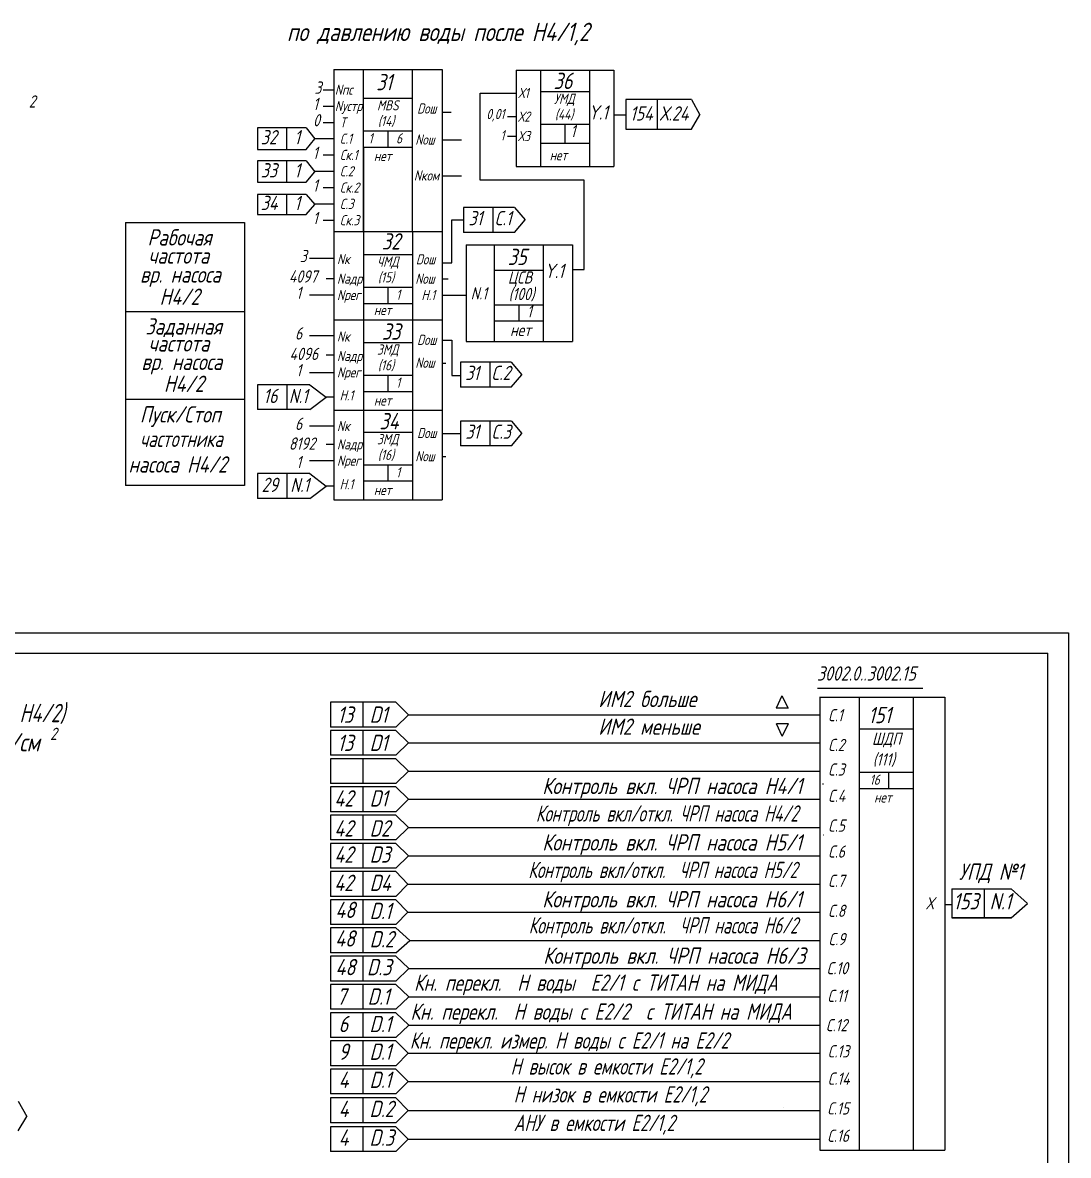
# Model space of a CAD drawing. Header units: millimetres. Extents: x -1319 to 705, y 574 to 3169.
# Drawn here: x 119.1 to 375.6, y 1584.9 to 1862.7 of the extents above; entities that cross this region are included whole.
import ezdxf

# ---------------------------------------------------------------- set-up
doc = ezdxf.new("R2010")
doc.units = ezdxf.units.MM
doc.layers.add('Текст', color=7, linetype='Continuous', lineweight=50)
doc.styles.add('GOST тип А', font='GOST_A.TTF', dxfattribs={"oblique": 15})

msp = doc.modelspace()

# ---------------------------------------------------------------- linework, layer by layer
at = {"color": 7, "lineweight": 30}
for p, q in [((195.45, 1851.28), (221.95, 1851.28)), ((195.45, 1851.28), (195.45, 1811.51)), ((221.95, 1851.28), (221.95, 1811.51)), ((240.1, 1851.1), (264.1, 1851.1)), ((240.1, 1851.1), (264.1, 1851.1)), ((240.1, 1851.1), (240.1, 1827.44)), ((264.1, 1851.1), (264.1, 1827.44)), ((240.1, 1827.44), (264.1, 1827.44)), ((240.1, 1827.44), (264.1, 1827.44)), ((195.45, 1811.51), (221.95, 1811.51)), ((195.45, 1811.51), (221.95, 1811.51)), ((195.45, 1811.51), (221.95, 1811.51)), ((195.45, 1811.51), (195.45, 1789.86)), ((195.45, 1811.51), (221.95, 1811.51)), ((195.45, 1811.51), (221.95, 1811.51)), ((221.95, 1811.51), (221.95, 1789.86)), ((227.87, 1808.26), (253.92, 1808.26)), ((227.87, 1808.26), (227.87, 1784.5)), ((253.92, 1808.26), (253.92, 1784.5)), ((195.45, 1789.86), (221.95, 1789.86)), ((195.45, 1789.86), (221.95, 1789.86)), ((195.45, 1789.86), (195.45, 1767.65)), ((221.95, 1789.86), (221.95, 1767.65)), ((227.87, 1784.5), (253.92, 1784.5)), ((195.45, 1767.65), (221.95, 1767.65)), ((195.45, 1767.65), (221.95, 1767.65)), ((195.45, 1767.65), (195.45, 1745.68)), ((221.95, 1767.65), (221.95, 1745.68)), ((195.45, 1745.68), (221.95, 1745.68)), ((314.57, 1697.31), (345.25, 1697.31)), ((314.62, 1697.35), (314.62, 1586.14)), ((345.25, 1697.31), (345.25, 1641.72)), ((345.25, 1641.72), (345.25, 1586.14)), ((314.62, 1586.14), (345.25, 1586.14))]:
    msp.add_line(p, q, dxfattribs=at)
at = {"color": 7}
for p, q in [((202.69, 1811.51), (202.69, 1851.28)), ((214.69, 1811.51), (214.69, 1851.28)), ((246.1, 1851.1), (246.1, 1827.44)), ((258.1, 1851.1), (258.1, 1827.44)), ((195.45, 1846.2), (192.77, 1846.2)), ((231.33, 1845.41), (240.16, 1845.41)), ((231.33, 1824.07), (231.33, 1845.41)), ((246.1, 1845.81), (258.1, 1845.81)), ((195.45, 1842.2), (192.77, 1842.2)), ((202.69, 1844.2), (214.69, 1844.2)), ((283.11, 1843.85), (267.06, 1843.85)), ((267.06, 1843.85), (267.06, 1836.62)), ((274.76, 1843.85), (274.76, 1836.62)), ((283.11, 1843.85), (285.23, 1840.09)), ((221.95, 1840.8), (224.17, 1840.8)), ((238.05, 1839.7), (240.16, 1839.7)), ((264.1, 1840.15), (266.88, 1840.15)), ((283.11, 1836.62), (285.23, 1840.09)), ((188.64, 1836.93), (176.69, 1836.93)), ((176.69, 1836.93), (176.69, 1831.59)), ((183.83, 1836.93), (183.83, 1831.59)), ((183.83, 1836.93), (183.83, 1831.59)), ((188.64, 1836.93), (190.76, 1834.26)), ((195.45, 1838.2), (192.77, 1838.2)), ((246.1, 1837.81), (258.1, 1837.81)), ((252.1, 1837.81), (252.1, 1833.14)), ((267.06, 1836.62), (283.11, 1836.62)), ((188.64, 1831.59), (190.76, 1834.26)), ((195.45, 1834.2), (190.69, 1834.2)), ((202.69, 1836.2), (214.69, 1836.2)), ((208.69, 1836.2), (208.69, 1832.2)), ((221.95, 1833.98), (226.69, 1833.98)), ((238.05, 1834.88), (240.16, 1834.88)), ((176.69, 1831.59), (188.64, 1831.59)), ((202.69, 1832.2), (214.69, 1832.2)), ((202.69, 1832.2), (202.69, 1811.51)), ((246.1, 1833.14), (258.1, 1833.14)), ((188.64, 1828.8), (176.69, 1828.8)), ((176.69, 1828.8), (176.69, 1823.63)), ((183.83, 1828.8), (183.83, 1823.63)), ((183.83, 1828.8), (183.83, 1823.63)), ((188.64, 1828.8), (190.76, 1826.14)), ((195.45, 1830.2), (192.77, 1830.2)), ((188.64, 1823.63), (190.76, 1826.14)), ((195.45, 1826.2), (190.69, 1826.2)), ((176.69, 1823.63), (188.64, 1823.63)), ((221.95, 1825.16), (226.69, 1825.16)), ((256.81, 1824.07), (231.33, 1824.07)), ((256.81, 1802.22), (256.81, 1824.07)), ((188.64, 1820.57), (176.69, 1820.57)), ((176.69, 1820.57), (176.69, 1815.71)), ((183.83, 1820.57), (183.83, 1815.71)), ((183.83, 1820.57), (183.83, 1815.71)), ((188.64, 1820.57), (190.76, 1818.14)), ((195.45, 1822.2), (192.77, 1822.2)), ((188.64, 1815.71), (190.76, 1818.14)), ((195.45, 1818.2), (190.69, 1818.2)), ((239.73, 1817.39), (227.24, 1817.39)), ((239.73, 1817.39), (227.24, 1817.39)), ((227.24, 1817.39), (227.24, 1811.3)), ((234.44, 1817.39), (234.44, 1811.3)), ((239.73, 1817.39), (242.33, 1814.34)), ((176.69, 1815.71), (188.64, 1815.71)), ((224.39, 1803.86), (224.39, 1814.38)), ((224.39, 1814.38), (227.24, 1814.38)), ((239.73, 1811.3), (242.33, 1814.34)), ((144.32, 1813.73), (173.48, 1813.73)), ((144.32, 1813.73), (144.32, 1749.2)), ((173.48, 1813.73), (173.48, 1749.2)), ((195.45, 1814.2), (192.77, 1814.2)), ((202.69, 1811.51), (202.69, 1789.86)), ((214.69, 1811.51), (214.69, 1789.86)), ((239.73, 1811.3), (227.24, 1811.3)), ((234.77, 1808.26), (234.77, 1784.5)), ((246.77, 1808.26), (246.77, 1784.5)), ((195.45, 1804.88), (189.45, 1804.88)), ((202.69, 1805.86), (214.69, 1805.86)), ((221.95, 1803.86), (224.39, 1803.86)), ((234.77, 1802.02), (246.77, 1802.02)), ((253.92, 1802.22), (256.81, 1802.22)), ((195.45, 1799.86), (193.5, 1799.86)), ((202.69, 1797.86), (214.69, 1797.86)), ((208.69, 1797.86), (208.69, 1793.86)), ((221.95, 1799.86), (223.47, 1799.86)), ((195.45, 1795.86), (189.45, 1795.86)), ((221.95, 1795.86), (227.87, 1795.86)), ((202.69, 1793.86), (214.69, 1793.86)), ((234.77, 1793.53), (246.77, 1793.53)), ((240.77, 1793.53), (240.77, 1789.53)), ((173.48, 1791.79), (144.32, 1791.79)), ((202.69, 1789.86), (202.69, 1745.68)), ((214.69, 1789.86), (214.69, 1745.68)), ((234.77, 1789.57), (246.77, 1789.57)), ((195.45, 1785.9), (189.45, 1785.9)), ((202.69, 1784.29), (214.69, 1784.29)), ((221.95, 1784.86), (224.39, 1784.86)), ((224.39, 1784.86), (224.39, 1776.16)), ((195.45, 1781.18), (193.5, 1781.18)), ((221.95, 1779.24), (222.85, 1779.24)), ((238.94, 1779.43), (226.45, 1779.43)), ((238.94, 1779.43), (226.45, 1779.43)), ((226.45, 1779.43), (226.45, 1773.34)), ((233.64, 1779.43), (233.64, 1773.34)), ((238.94, 1779.43), (241.54, 1776.39)), ((195.45, 1776.88), (189.45, 1776.88)), ((202.69, 1776.29), (214.69, 1776.29)), ((208.69, 1776.29), (208.69, 1772.29)), ((224.39, 1776.16), (226.45, 1776.16)), ((238.94, 1773.34), (241.54, 1776.39)), ((189.52, 1773.93), (176.67, 1773.93)), ((176.67, 1773.93), (176.67, 1767.85)), ((183.86, 1773.93), (183.86, 1767.85)), ((189.52, 1773.93), (193.5, 1770.89)), ((238.94, 1773.34), (226.45, 1773.34)), ((173.48, 1770.3), (144.32, 1770.3)), ((173.48, 1770.3), (144.32, 1770.3)), ((189.52, 1767.85), (193.5, 1770.89)), ((195.45, 1770.89), (193.5, 1770.89)), ((202.69, 1772.29), (214.69, 1772.29)), ((189.52, 1767.85), (176.67, 1767.85)), ((238.96, 1765), (226.47, 1765)), ((238.96, 1765), (226.47, 1765)), ((226.47, 1765), (226.47, 1758.92)), ((233.67, 1765), (233.67, 1758.92)), ((238.96, 1765), (241.56, 1761.96)), ((195.45, 1763.73), (189.45, 1763.73)), ((202.69, 1762.31), (214.69, 1762.31)), ((221.95, 1762), (226.47, 1762)), ((238.96, 1758.92), (241.56, 1761.96)), ((195.45, 1759.23), (193.5, 1759.23)), ((238.96, 1758.92), (226.47, 1758.92)), ((221.95, 1756.31), (222.85, 1756.31)), ((195.45, 1755.23), (189.45, 1755.23)), ((202.69, 1754.31), (214.69, 1754.31)), ((208.69, 1754.31), (208.69, 1750.31)), ((189.52, 1752.12), (176.67, 1752.12)), ((176.67, 1752.12), (176.67, 1746.03)), ((183.86, 1752.12), (183.86, 1746.03)), ((189.52, 1752.12), (193.5, 1749.07)), ((202.69, 1750.31), (214.69, 1750.31)), ((173.48, 1749.2), (144.32, 1749.2)), ((189.52, 1746.03), (193.5, 1749.07)), ((195.45, 1749.07), (193.5, 1749.07)), ((189.52, 1746.03), (176.67, 1746.03)), ((-701.8, 1713.06), (140.5, 1713.06)), ((-701.8, 1713.06), (375.58, 1713.06)), ((375.58, 1713.06), (375.58, 936.16)), ((-681.8, 1708.06), (370.58, 1708.06)), ((370.58, 941.16), (370.58, 1708.06)), ((305.33, 1697.62), (303.88, 1694.57)), ((305.33, 1697.62), (306.86, 1694.57)), ((314.06, 1699.47), (339.91, 1699.47)), ((210.64, 1696.04), (194.62, 1696.04)), ((194.62, 1696.04), (194.62, 1689.95)), ((202.55, 1696.04), (202.55, 1689.95)), ((210.64, 1696.04), (213.72, 1692.99)), ((324.31, 1697.31), (324.31, 1641.72)), ((337.49, 1697.31), (337.49, 1641.72)), ((210.64, 1689.95), (213.72, 1692.99)), ((213.72, 1692.99), (314.57, 1692.99)), ((306.86, 1694.57), (303.88, 1694.57)), ((210.64, 1689.95), (194.62, 1689.95)), ((306.95, 1690.74), (303.97, 1690.74)), ((305.42, 1687.69), (303.97, 1690.74)), ((305.42, 1687.69), (306.95, 1690.74)), ((324.31, 1689.54), (337.49, 1689.54)), ((210.64, 1689.11), (194.62, 1689.11)), ((194.62, 1689.11), (194.62, 1683.03)), ((202.55, 1689.11), (202.55, 1683.03)), ((210.64, 1689.11), (213.72, 1686.07)), ((210.64, 1683.03), (213.72, 1686.07)), ((213.72, 1686.07), (314.57, 1686.07)), ((210.64, 1683.03), (194.62, 1683.03)), ((210.64, 1682.19), (194.62, 1682.19)), ((194.62, 1682.19), (194.62, 1676.11)), ((202.55, 1682.19), (202.55, 1676.11)), ((210.64, 1682.19), (213.72, 1679.15)), ((210.64, 1676.11), (213.72, 1679.15)), ((213.72, 1679.15), (314.57, 1679.15)), ((324.31, 1678.88), (337.49, 1678.88)), ((331.46, 1678.88), (331.46, 1674.88)), ((210.64, 1676.11), (194.62, 1676.11)), ((315.44, 1675.93), (315.31, 1675.93)), ((315.47, 1675.93), (315.35, 1675.93)), ((315.55, 1675.93), (315.42, 1675.93)), ((210.64, 1675.27), (194.62, 1675.27)), ((194.62, 1675.27), (194.62, 1669.19)), ((202.55, 1675.27), (202.55, 1669.19)), ((210.64, 1675.27), (213.72, 1672.23)), ((324.31, 1674.88), (337.49, 1674.88)), ((210.64, 1669.19), (213.72, 1672.23)), ((213.72, 1672.23), (314.57, 1672.23)), ((210.64, 1669.19), (194.62, 1669.19)), ((210.64, 1668.35), (194.62, 1668.35)), ((194.62, 1668.35), (194.62, 1662.26)), ((202.55, 1668.35), (202.55, 1662.26)), ((210.64, 1668.35), (213.72, 1665.31)), ((210.64, 1662.26), (213.72, 1665.31)), ((213.72, 1665.31), (314.57, 1665.31)), ((210.64, 1662.26), (194.62, 1662.26)), ((210.64, 1661.43), (194.62, 1661.43)), ((194.62, 1661.43), (194.62, 1655.34)), ((202.55, 1661.43), (202.55, 1655.34)), ((210.64, 1661.43), (213.72, 1658.38)), ((315.55, 1663.45), (315.42, 1663.45)), ((210.64, 1655.34), (213.72, 1658.38)), ((213.72, 1658.38), (314.57, 1658.38)), ((210.64, 1655.34), (194.62, 1655.34)), ((210.64, 1654.5), (194.62, 1654.5)), ((194.62, 1654.5), (194.62, 1648.42)), ((202.55, 1654.5), (202.55, 1648.42)), ((210.64, 1654.5), (213.57, 1651.46)), ((210.64, 1648.42), (213.57, 1651.46)), ((213.57, 1651.46), (314.57, 1651.46)), ((210.64, 1648.42), (194.62, 1648.42)), ((210.64, 1647.58), (194.62, 1647.58)), ((194.62, 1647.58), (194.62, 1641.5)), ((202.55, 1647.58), (202.55, 1641.5)), ((210.64, 1647.58), (213.57, 1644.54)), ((347.03, 1650.24), (347.03, 1643.13)), ((347.03, 1650.24), (361.57, 1650.24)), ((354.91, 1650.24), (354.91, 1643.13)), ((361.57, 1650.24), (365.55, 1646.68)), ((345.25, 1646.41), (347.03, 1646.41)), ((361.57, 1643.13), (365.55, 1646.68)), ((210.64, 1641.5), (213.57, 1644.54)), ((213.57, 1644.54), (314.57, 1644.54)), ((347.03, 1643.13), (361.57, 1643.13)), ((361.57, 1643.13), (347.03, 1643.13)), ((210.64, 1641.5), (194.62, 1641.5)), ((210.64, 1640.67), (194.62, 1640.67)), ((194.62, 1640.67), (194.62, 1634.59)), ((202.55, 1640.67), (202.55, 1634.59)), ((210.64, 1640.67), (214.03, 1637.63)), ((324.31, 1641.72), (324.31, 1586.14)), ((337.49, 1641.72), (337.49, 1586.14)), ((210.64, 1634.59), (214.03, 1637.63)), ((214.03, 1637.63), (314.57, 1637.63)), ((210.64, 1634.59), (194.62, 1634.59)), ((210.64, 1633.74), (194.62, 1633.74)), ((194.62, 1633.74), (194.62, 1627.65)), ((202.55, 1633.74), (202.55, 1627.65)), ((210.64, 1633.74), (213.82, 1630.7)), ((210.64, 1627.65), (213.82, 1630.7)), ((213.82, 1630.7), (314.57, 1630.7)), ((210.64, 1627.65), (194.62, 1627.65)), ((210.64, 1626.82), (194.62, 1626.82)), ((194.62, 1626.82), (194.62, 1620.73)), ((202.55, 1626.82), (202.55, 1620.73)), ((210.64, 1626.82), (213.82, 1623.77)), ((210.64, 1620.73), (213.82, 1623.77)), ((213.82, 1623.77), (314.57, 1623.77)), ((210.64, 1620.73), (194.62, 1620.73)), ((210.64, 1619.89), (194.62, 1619.89)), ((194.62, 1619.89), (194.62, 1613.81)), ((202.55, 1619.89), (202.55, 1613.81)), ((210.64, 1619.89), (213.82, 1616.85)), ((210.64, 1613.81), (213.82, 1616.85)), ((213.82, 1616.85), (314.57, 1616.85)), ((210.64, 1613.81), (194.62, 1613.81)), ((210.64, 1612.97), (194.62, 1612.97)), ((194.62, 1612.97), (194.62, 1606.89)), ((202.55, 1612.97), (202.55, 1606.89)), ((210.64, 1612.97), (213.67, 1609.93)), ((210.64, 1606.89), (213.67, 1609.93)), ((213.67, 1609.93), (314.57, 1609.93)), ((210.64, 1606.89), (194.62, 1606.89)), ((210.64, 1606.05), (194.62, 1606.05)), ((194.62, 1606.05), (194.62, 1599.97)), ((202.55, 1606.05), (202.55, 1599.97)), ((210.64, 1606.05), (213.67, 1603.01)), ((210.64, 1599.97), (213.67, 1603.01)), ((213.67, 1603.01), (314.57, 1603.01)), ((117.97, 1598.17), (120.09, 1594.41)), ((210.64, 1599.97), (194.62, 1599.97)), ((210.64, 1598.98), (194.62, 1598.98)), ((194.62, 1598.98), (194.62, 1592.89)), ((202.55, 1598.98), (202.55, 1592.89)), ((210.64, 1598.98), (213.67, 1595.93)), ((210.64, 1592.89), (213.67, 1595.93)), ((213.67, 1595.93), (314.57, 1595.93)), ((305.59, 1596.69), (305.59, 1596.69)), ((311.98, 1595.93), (314.57, 1595.93)), ((117.97, 1590.95), (120.09, 1594.41)), ((210.64, 1592.89), (194.62, 1592.89)), ((210.64, 1591.94), (194.62, 1591.94)), ((194.62, 1591.94), (194.62, 1585.85)), ((202.55, 1591.94), (202.55, 1585.85)), ((210.64, 1591.94), (213.67, 1588.9)), ((210.64, 1585.85), (213.67, 1588.9)), ((213.67, 1588.9), (314.57, 1588.9)), ((210.64, 1585.85), (194.62, 1585.85))]:
    msp.add_line(p, q, dxfattribs=at)

# ---------------------------------------------------------------- texts
at = {"layer": 'Текст', "color": 7, "lineweight": 15, "style": 'GOST тип А', "oblique": 15}
for s, height, p in [('по давлению воды после Н4/1,2     ', 4.5, (183.91, 1858.22)), ('36', 4, (249.3, 1846.45)), ('3', 3, (190.68, 1845.3)), ('31', 4, (205.82, 1846.15)), ('2', 3, (120.59, 1841.91)), ('Nпс', 2.5, (195.67, 1845.03)), ('Х1', 2.5, (240.65, 1844.24)), ('УМД', 2.5, (249.43, 1842.81)), ('1', 3, (190.31, 1841.3)), ('Nустр', 2.5, (195.67, 1841.03)), ('MBS', 2.5, (206.02, 1841.21)), ('Dош', 2.5, (215.84, 1840.43)), ('Y.1', 3.5, (257.85, 1838.96)), ('154', 3.5, (268.04, 1838.71)), ('Х.24', 3.5, (275.32, 1838.71)), ('0', 3, (190.33, 1837.3)), ('Т', 2.5, (196.91, 1837.03)), ('(14)', 2.5, (206.23, 1837.37)), ('0,01', 2.5, (232.82, 1839.07)), ('Х2', 2.5, (240.58, 1838.43)), ('(44)', 2.5, (249.64, 1838.98)), ('1', 3, (253.46, 1834.64)), ('32', 3.5, (177.49, 1832.88)), ('1', 3.5, (185.71, 1832.88)), ('С.1', 2.5, (196.91, 1833.03)), ('1', 2.5, (203.91, 1833.11)), ('6', 2.5, (210.69, 1833.11)), ('Nош', 2.5, (215.4, 1832.81)), ('1', 2.5, (236.26, 1833.83)), ('Х3', 2.5, (240.56, 1833.66)), ('1', 3, (190.24, 1829.3)), ('Ск.1', 2.5, (196.91, 1829.03)), ('33', 3.5, (177.49, 1824.76)), ('1', 3.5, (185.71, 1824.76)), ('нет', 2.5, (205.24, 1828.77)), ('нет', 2.5, (248.37, 1828.97)), ('С.2', 2.5, (196.91, 1825.03)), ('Nком', 2.5, (215.06, 1823.99)), ('1', 3, (190.24, 1821.3)), ('Ск.2', 2.5, (196.91, 1821.03)), ('34', 3.5, (177.49, 1816.76)), ('1', 3.5, (185.71, 1816.76)), ('С.3', 2.5, (196.91, 1817.03)), ('1', 3, (190.24, 1813.3)), ('Ск.3', 2.5, (196.91, 1813.03)), ('31', 3.5, (228.44, 1813.03)), ('С.1', 3.5, (234.88, 1813.03)), ('32', 4, (207.19, 1807.08)), ('3', 3, (187.08, 1803.98)), ('Nк', 2.5, (196.2, 1803.49)), ('Dош', 2.5, (215.54, 1803.43)), ('35', 4, (238.07, 1803.28)), ('ЧМД', 2.5, (206.02, 1802.87)), ('Y.1', 3.5, (247.06, 1800.09)), ('4097', 3, (184.4, 1798.97)), ('Nадр', 2.5, (196.2, 1798.69)), ('(15)', 2.5, (206.23, 1799.03)), ('Nош', 2.5, (215.4, 1798.69)), ('ЦСВ', 3, (238.1, 1798.74)), ('1', 3, (186.19, 1794.97)), ('N.1', 3, (228.99, 1794.84)), ('(100)', 3, (238.3, 1794.66)), ('Nрег', 2.5, (196.2, 1794.69)), ('1', 2.5, (210.69, 1794.77)), ('Н.1', 2.5, (216.89, 1794.69)), ('нет', 2.5, (205.24, 1791.02)), ('1', 3, (242.77, 1790.44)), ('6', 3, (185.9, 1785)), ('Nк', 2.5, (196.2, 1784.51)), ('33', 4, (207.19, 1784.96)), ('нет', 3, (238.64, 1785.85)), ('ЗМД', 2.5, (206.02, 1781.3)), ('Dош', 2.5, (215.84, 1783.69)), ('4096', 3, (184.56, 1779.99)), ('Nадр', 2.5, (196.2, 1779.71)), ('1', 3, (186.19, 1775.99)), ('Nрег', 2.5, (196.2, 1775.71)), ('(16)', 2.5, (206.23, 1777.46)), ('Nош', 2.5, (215.4, 1778.07)), ('31', 3.5, (227.65, 1775.07)), ('С.2', 3.5, (234.08, 1775.07)), ('1', 2.5, (210.69, 1773.2)), ('16', 3.5, (178.12, 1769.43)), ('N.1', 3.456, (184.39, 1769.43)), ('Н.1', 2.5, (196.83, 1770.09)), ('нет', 2.5, (205.24, 1768.81)), ('34', 4, (206.6, 1762.98)), ('6', 3, (185.9, 1762.83)), ('Nк', 2.5, (196.2, 1762.55)), ('ЗМД', 2.5, (206.02, 1759.32)), ('Dош', 2.5, (215.84, 1760.83)), ('31', 3.5, (227.67, 1760.65)), ('С.3', 3.5, (234.11, 1760.65)), ('8192', 3, (184.4, 1757.99)), ('Nадр', 2.5, (196.2, 1758.06)), ('1', 3, (186.19, 1753.45)), ('Nрег', 2.5, (196.2, 1754.06)), ('(16)', 2.5, (206.23, 1755.48)), ('Nош', 2.5, (215.4, 1755.14)), ('1', 2.5, (210.69, 1751.22)), ('29', 3.5, (177.7, 1747.62)), ('N.1', 3.456, (184.74, 1747.62)), ('Н.1', 2.5, (196.83, 1748.28)), ('нет', 2.5, (205.24, 1746.84)), ('3002.0..3002.15', 3.5, (313.9, 1701.35)), ('ИМ2 больше ', 4, (260.29, 1694.84)), ('13', 4, (196.28, 1691)), ('D1', 4, (204.19, 1691)), ('151', 4, (326.5, 1690.9)), ('ИМ2 меньше ', 4, (260.29, 1688.05)), ('С.1', 3, (316.67, 1691.37)), ('2', 3, (125.82, 1686.8)), ('; ВПИ датчика-10кгс/см   ', 4.5, (68.05, 1683.98)), ('13', 4, (196.28, 1684.08)), ('D1', 4, (204.19, 1684.08)), ('С.2', 3, (316.67, 1684.07)), ('ШДП', 3, (327.41, 1685.58)), ('(111)', 3, (327.61, 1680.51)), ('С.3', 3, (316.67, 1678.04)), ('16', 2.5, (326.84, 1675.79)), ('Контроль вкл. ЧРП насоса Н4/1', 4, (246.54, 1673.51)), ('42', 4, (195.54, 1670.46)), ('D1', 4, (204.19, 1670.46)), ('С.4', 3, (316.67, 1671.6)), ('нет', 2.5, (327.95, 1671.45)), ('42', 4, (195.54, 1663.11)), ('D2', 4, (204.19, 1663.11)), ('С.5', 3, (316.67, 1664.29)), ('Контроль вкл. ЧРП насоса Н5/1', 4, (246.54, 1659.66)), ('42', 4, (195.54, 1656.69)), ('D3', 4, (204.19, 1656.69)), ('С.6', 3, (316.67, 1657.92)), ('УПД №1', 4, (348.75, 1652.47)), ('42', 4, (195.52, 1649.74)), ('D4', 4, (204.19, 1649.74)), ('С.7', 3, (316.67, 1650.75)), ('Контроль вкл. ЧРП насоса Н6/1', 4, (246.54, 1645.72)), ('Х', 3, (340.66, 1645.24)), ('153', 4, (347.34, 1645.23)), ('N.1', 4, (356.26, 1645.23)), ('48', 4, (195.77, 1643.11)), ('D.1', 4, (204.19, 1642.85)), ('С.8', 3, (316.67, 1643.39)), ('48', 4, (195.73, 1636.1)), ('D.2', 4, (204.19, 1635.92)), ('С.9', 3, (316.76, 1636.45)), ('Контроль вкл. ЧРП насоса Н6/3', 4, (246.78, 1631.88)), ('48', 4, (195.81, 1629.08)), ('D.3', 4, (203.52, 1629.08)), ('С.10', 3, (316.31, 1629.31)), ('7', 4, (196.13, 1621.85)), ('D.1', 4, (203.71, 1621.85)), ('С.11', 3, (316.49, 1622.52)), ('6', 4, (196.58, 1615.12)), ('D.1', 4, (204.16, 1615.12)), ('С.12', 3, (316.13, 1615.34)), ('9', 4, (196.58, 1608.33)), ('D.1', 4, (204.16, 1608.33)), ('С.13', 3, (316.57, 1608.93)), ('4', 4, (196.58, 1601.44)), ('D.1', 4, (204.16, 1601.44)), ('С.14', 3, (316.57, 1602.22)), ('4', 4, (196.58, 1594.3)), ('D.2', 4, (204.16, 1594.3)), ('С.15', 3, (316.46, 1594.92)), ('4', 4, (196.58, 1587.26)), ('D.3', 4, (204.16, 1587.26)), ('С.16', 3, (316.46, 1588.21))]:
    msp.add_text(s, height=height, dxfattribs=at).set_placement(p)
at = {"layer": 'Текст', "color": 7, "linetype": 'Continuous', "lineweight": 15, "style": 'GOST тип А', "oblique": 15}
for s, p in [('Рабочая ', (149.71, 1808.06)), ('частота ', (149.89, 1803.6)), ('вр. насоса', (147.87, 1798.97)), ('Н4/2', (152.67, 1793.51)), ('Заданная', (149.19, 1786.23)), ('частота', (149.94, 1782.06)), ('вр. насоса', (148.2, 1777.54)), ('Н4/2', (153.73, 1772.16)), ('Пуск/Стоп', (147.85, 1764.65)), ('насоса Н4/2', (145.05, 1752.37))]:
    msp.add_text(s, height=4, dxfattribs=at).set_placement(p)
at = {"layer": 'Текст', "color": 7, "linetype": 'Continuous', "lineweight": 15, "style": 'GOST тип А', "oblique": 15, "width": 0.9}
msp.add_text('частотника', height=4, dxfattribs=at).set_placement((147.86, 1758.65))
at = {"layer": 'Текст', "color": 7, "lineweight": 15, "style": 'GOST тип А', "oblique": 15}
for s, height, width, p in [('Регулятор давления  воды на линии Карбон (насос Н4/2)   ', 4.5, 0.9, (8.31, 1691.15)), ('Контроль вкл/откл. ЧРП насоса Н4/2', 4, 0.85, (244.97, 1666.76)), ('Контроль вкл/откл.  ЧРП насоса Н5/2', 4, 0.85, (243.11, 1652.92)), ('Контроль вкл/откл.  ЧРП насоса Н6/2', 4, 0.85, (243.21, 1639.32)), ('Кн. перекл.  Н воды  Е2/1 c ТИТАН на МИДА   ', 4, 0.95, (215.09, 1625.26)), ('Кн. перекл.  Н воды c Е2/2  c ТИТАН на МИДА  ', 4, 0.95, (214.22, 1618.17)), (' Кн. перекл. измер. Н воды c Е2/1 на Е2/2   ', 4, 0.9, (212.21, 1611.09)), ('Н высок в емкости Е2/1,2', 4, 0.9, (238.76, 1604.72)), ('Н низок в емкости Е2/1,2', 4, 0.9, (239.52, 1597.86)), ('АНУ в емкости Е2/1,2', 4, 0.9, (239.52, 1590.87))]:
    msp.add_text(s, height=height, dxfattribs=dict(at, width=width)).set_placement(p)

doc.saveas('drawing.dxf')
